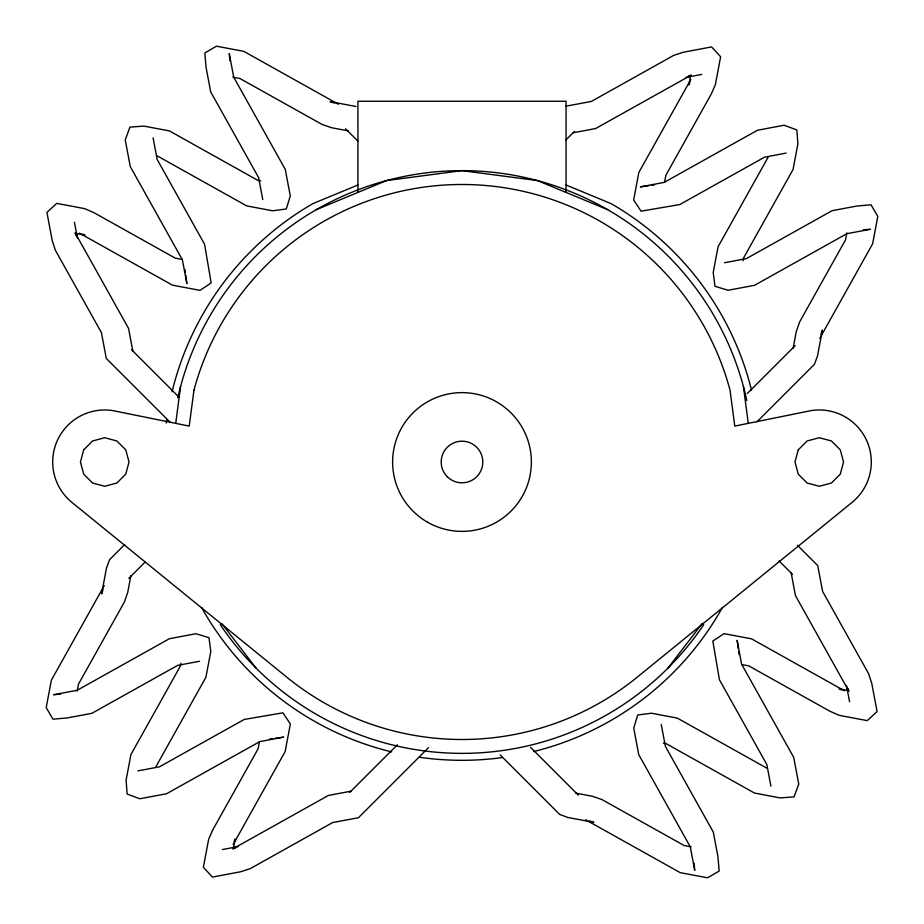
<?xml version="1.0" encoding="UTF-8"?>
<svg xmlns="http://www.w3.org/2000/svg" width="924" height="924" viewBox="0 0 924 924"><rect width="100%" height="100%" fill="white"/><g stroke="black" fill="none" stroke-linecap="round" stroke-linejoin="round"><path stroke-width="1.39" d="M175.722 423.354L180.561 386.59M77.166 691.14L78.482 684.13L124.405 601.998L127.72 592.457L130.885 575.664M180.919 663.247L180.388 666.077L130.919 754.573L126.103 780.11L127.119 794.039L139.859 798.763L166.586 793.728L259.806 741.614L283.633 737.121L275.133 738.322M233.599 847.158L235.135 839.015L234.118 841.337M259.425 741.845L258.119 748.775L212.705 830.006L208.651 839.269L203.372 867.266L212.439 877.084L240.633 871.759L250.242 868.641L332.628 822.579L358.42 817.728L428.528 747.62M664.575 182.155L665.881 175.225L711.295 93.994L715.349 84.731L720.628 56.734L711.561 46.916L683.367 52.241L673.758 55.359L591.372 101.421L565.58 106.272M690.401 76.842L688.865 84.985L689.881 82.663M743.081 260.753L743.612 257.923L793.081 169.427L797.897 143.89L796.881 129.961L784.141 125.237L757.414 130.272L664.194 182.386L640.367 186.879L648.867 185.678M793.115 348.336L796.28 331.543L799.595 322.002L845.518 239.87L846.834 232.86M103.038 589.812L101.617 593.901L106.503 567.937L109.598 559.644L124.717 544.525M820.962 334.188L822.383 330.099L817.497 356.063L814.402 364.356L756.952 421.818M104.25 585.597L51.351 680.214L46.2 707.553L52.945 719.172L67.106 717.971L91.903 713.305L177.651 665.372L199.515 661.249M155.89 766.747L205.925 677.257L210.787 651.455L208.986 637.699L195.911 633.725L169.415 638.715L77.166 690.286L53.615 694.733L60.695 694.132M233.171 844.524L285.17 751.524L290.355 723.989L282.929 712.831L244.236 719.438L159.459 766.828L137.838 770.905M690.829 79.476L638.831 172.476L633.645 200.011L641.071 211.169L679.764 204.562L764.541 157.172L786.162 153.095M768.11 157.253L718.075 246.743L713.212 272.545L715.014 286.301L728.089 290.275L754.585 285.285L846.834 233.714L870.385 229.268L863.305 229.868M819.75 338.403L872.649 243.786L877.8 216.447L871.055 204.828L856.894 206.029L832.097 210.695L746.349 258.628L724.485 262.751M668.029 668.029L702.252 623.423M565.973 139.87L574.37 131.474M128.852 578.355L145.137 562.069M747.32 393.474L795.148 345.645M349.63 792.526L397.412 744.744M357.934 184.985L312.843 203.661A298.302 298.302 0 0 0 172.083 391.741M316.32 209.667L386.59 180.561L462 170.628L537.41 180.561L607.68 209.667M688.472 75.999L691.21 75.11L595.61 128.552L573.042 132.802M235.528 848.001L232.79 848.89L328.39 795.449L350.958 791.198M685.643 77.466L701.766 74.428M222.234 849.572L238.357 846.534M651.697 185.285L654.527 184.892M269.473 739.108L272.303 738.715M232.86 77.166L239.87 78.482L322.002 124.405L331.543 127.72L348.336 130.885M356.063 106.503L330.099 101.617L334.188 103.038M260.753 180.919L257.923 180.388L169.427 130.919L143.89 126.103L129.961 127.119L125.237 139.859L130.272 166.586L182.386 259.806L186.879 283.633L185.678 275.133M76.842 233.599L84.985 235.135L82.663 234.118M182.155 259.425L175.225 258.119L93.994 212.705L84.731 208.651L56.734 203.372L46.916 212.439L52.241 240.633L55.359 250.242L101.421 332.628L106.272 358.42L170.316 422.453M741.845 664.575L748.775 665.881L830.006 711.295L839.269 715.349L867.266 720.628L877.084 711.561L871.759 683.367L868.641 673.758L822.579 591.372L817.728 565.58L797.412 545.276M847.158 690.401L839.015 688.865L841.337 689.881M663.247 743.081L666.077 743.612L754.573 793.081L780.11 797.897L794.039 796.881L798.763 784.141L793.728 757.414L741.614 664.194L737.121 640.367L738.322 648.867M575.664 793.115L592.457 796.28L601.998 799.595L684.13 845.518L691.14 846.834M589.812 820.962L593.901 822.383L567.937 817.497L559.644 814.402L500.173 754.931M566.066 184.985L611.157 203.661A298.302 298.302 0 0 1 751.57 390.344M338.403 104.25L243.786 51.351L216.447 46.2L204.828 52.945L206.029 67.106L210.695 91.903L258.628 177.651L262.751 199.515M157.253 155.89L246.743 205.925L272.545 210.787L286.301 208.986L290.275 195.911L285.285 169.415L233.714 77.166L229.268 53.615L229.868 60.695M79.476 233.171L172.476 285.17L200.011 290.355L211.169 282.929L204.562 244.236L157.172 159.459L153.095 137.838M844.524 690.829L751.524 638.831L723.989 633.645L712.831 641.071L719.438 679.764L766.828 764.541L770.905 786.162M766.747 768.11L677.257 718.075L651.455 713.212L637.699 715.014L633.725 728.089L638.715 754.585L690.286 846.834L694.733 870.385L694.132 863.305M585.597 819.75L680.214 872.649L707.553 877.8L719.172 871.055L717.971 856.894L713.305 832.097L665.372 746.349L661.249 724.485M779.082 560.926L792.526 574.37M345.645 128.852L357.854 141.06M530.526 747.32L578.355 795.148M131.474 349.63L179.256 397.412M221.748 623.423L255.971 668.029M848.001 688.472L848.89 691.21L795.449 595.61L791.198 573.042M75.999 235.528L75.11 232.79L128.552 328.39L132.802 350.958M846.534 685.643L849.572 701.766M74.428 222.234L77.466 238.357M738.715 651.697L739.108 654.527M184.892 269.473L185.285 272.303M743.439 386.59L748.278 423.354M566.066 192.423L566.066 101.259L357.934 101.259L357.934 192.423M722.464 607.414A298.302 298.302 0 0 1 533.656 751.57M502.379 757.564A298.302 298.302 0 0 1 420.177 757.357M391.741 751.917A298.302 298.302 0 0 1 201.536 607.414M166.251 423.065A298.302 298.302 0 0 1 166.643 420.177M703.707 624.705A291.372 291.372 0 0 1 220.293 624.705M177.812 397.69A291.372 291.372 0 0 1 746.8 400.496M193.959 390.182L189.235 426.091L112.982 410.626A52.033 52.033 0 0 0 71.887 502.356L286.879 677.257A277.489 277.489 0 0 0 637.121 677.257L852.113 502.356A52.033 52.033 0 0 0 811.018 410.626L734.765 426.091L730.041 390.182A277.489 277.489 0 0 0 193.959 390.182M83.703 449.861L80.446 462L83.703 474.139L92.585 483.033L104.724 486.278L116.863 483.033L125.756 474.139L129.013 462L125.756 449.861L116.863 440.967L104.724 437.722L92.585 440.967L83.703 449.861M798.244 449.861L794.986 462L798.244 474.139L807.137 483.033L819.276 486.278L831.415 483.033L840.297 474.139L843.554 462L840.297 449.861L831.415 440.967L819.276 437.722L807.137 440.967L798.244 449.861M427.315 522.083A69.369 69.369 0 0 0 531.369 462A69.369 69.369 0 0 0 427.315 401.917A69.369 69.369 0 0 0 427.315 522.083M447.285 476.715A20.813 20.813 0 0 0 482.109 467.382A20.813 20.813 0 0 0 456.618 441.891A20.813 20.813 0 0 0 447.285 476.715"/></g></svg>
